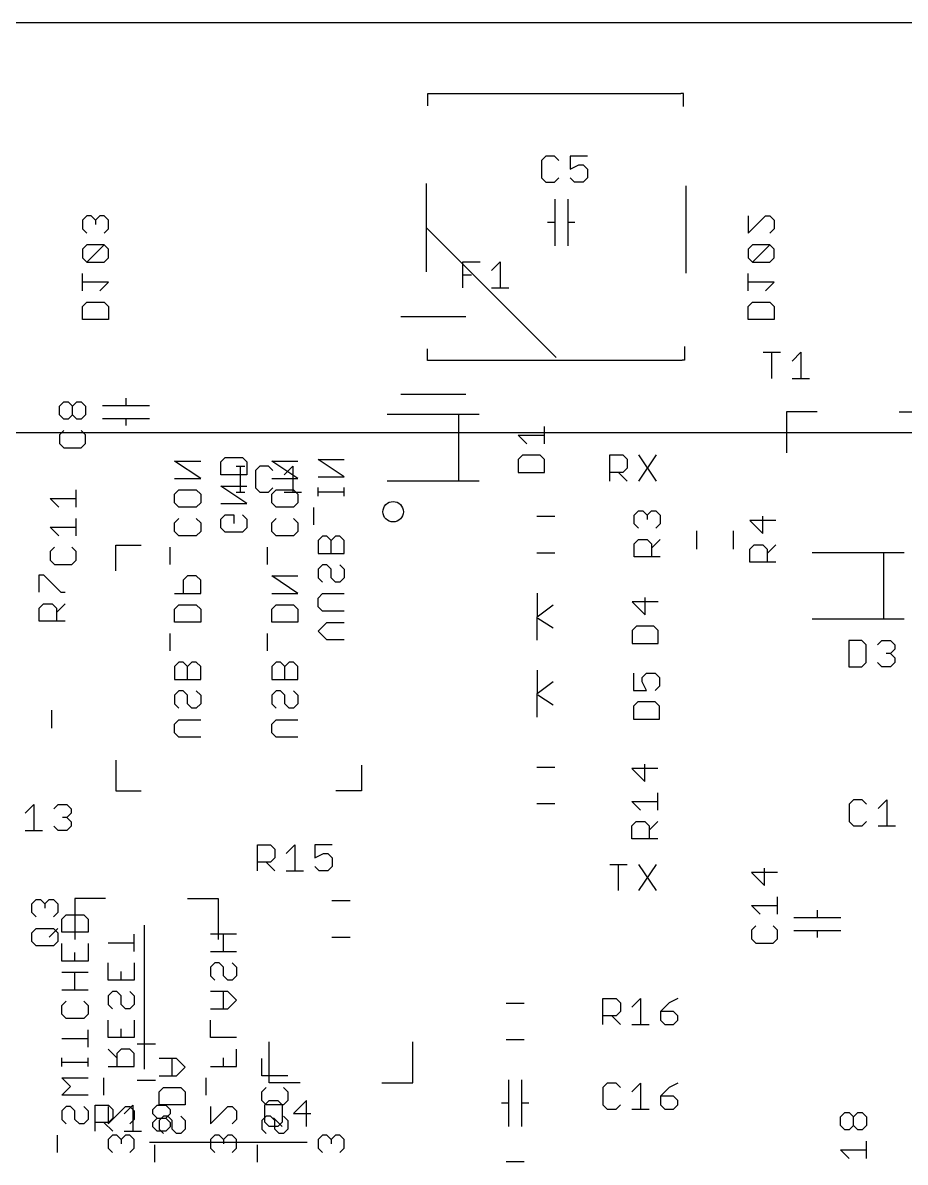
# Model space of a CAD drawing. Extents: x 0 to 95, y -1 to 85.
# Drawn here: x 43.59 to 60.82, y 62.75 to 85 of the extents above; entities that cross this region are included whole.
import ezdxf

# ---------------------------------------------------------------- set-up
doc = ezdxf.new("R2010")
doc.units = 0
for name, color, linetype in [('20', 178, 'CONTINUOUS'), ('21', 251, 'CONTINUOUS'), ('22', 251, 'CONTINUOUS'), ('25', 251, 'CONTINUOUS'), ('26', 251, 'CONTINUOUS')]:
    doc.layers.add(name, color=color, linetype=linetype)

msp = doc.modelspace()

# ---------------------------------------------------------------- linework, layer by layer
at = {"layer": '20'}
msp.add_line((91, 85), (4, 85), dxfattribs=at)
at = {"layer": '21'}
for p, q in [((53.973, 81.5572), (53.973, 81.1)), ((54.227, 81.5572), (54.227, 81.1)), ((53.973, 81.1), (53.8333, 81.1)), ((53.973, 81.1), (53.973, 80.6428)), ((54.227, 81.1), (54.227, 80.6428)), ((54.3667, 81.1), (54.227, 81.1)), ((50.965, 79.262), (52.235, 79.262)), ((45.6, 77.6667), (45.6, 77.527)), ((52.235, 77.738), (50.965, 77.738)), ((45.1428, 77.527), (45.6, 77.527)), ((45.6, 77.527), (46.0572, 77.527)), ((45.1428, 77.273), (45.6, 77.273)), ((45.6, 77.273), (46.0572, 77.273)), ((45.6, 77.273), (45.6, 77.1333)), ((52.1, 77.35), (50.7, 77.35)), ((52.5, 77.35), (52.1, 77.35)), ((52.1, 76.05), (52.1, 77.35)), ((59.1, 77.4), (58.5, 77.4)), ((58.5, 77.4), (58.5, 76.6)), ((60.7, 77.4), (61.3, 77.4)), ((55.0508, 76.0508), (55.0508, 76.5592)), ((55.0508, 76.5592), (55.305, 76.5592)), ((55.305, 76.5592), (55.3898, 76.4745)), ((55.6121, 76.5592), (55.9511, 76.0508)), ((55.9511, 76.5592), (55.6121, 76.0508)), ((55.3898, 76.4745), (55.3898, 76.305)), ((55.305, 76.2203), (55.0508, 76.2203)), ((55.2203, 76.2203), (55.3898, 76.0508)), ((55.3898, 76.305), (55.305, 76.2203)), ((52.1, 76.05), (50.7, 76.05)), ((52.5, 76.05), (52.1, 76.05)), ((53.9778, 75.3556), (53.6222, 75.3556)), ((56.7444, 75.0778), (56.7444, 74.7222)), ((57.4556, 75.0778), (57.4556, 74.7222)), ((45.4, 74.3), (45.4, 74.8)), ((45.4, 74.8), (45.9, 74.8)), ((53.9778, 74.6444), (53.6222, 74.6444)), ((60.4, 74.65), (59, 74.65)), ((60.8, 74.65), (60.4, 74.65)), ((60.4, 73.35), (60.4, 74.65)), ((53.63, 73.86), (53.63, 73.4)), ((53.63, 73.4), (53.94, 73.6338)), ((53.63, 72.94), (53.63, 73.4)), ((53.6454, 73.3746), (53.94, 73.1816)), ((60.4, 73.35), (59, 73.35)), ((60.8, 73.35), (60.4, 73.35)), ((53.63, 72.36), (53.63, 71.9)), ((53.63, 71.9), (53.94, 72.1338)), ((53.63, 71.44), (53.63, 71.9)), ((53.6454, 71.8746), (53.94, 71.6816)), ((44.1556, 71.2222), (44.1556, 71.5778)), ((45.4, 70.6), (45.4, 70)), ((50.2, 70.5), (50.2, 70)), ((53.9778, 70.4556), (53.6222, 70.4556)), ((45.4, 70), (45.9, 70)), ((50.2, 70), (49.7, 70)), ((53.9778, 69.7444), (53.6222, 69.7444)), ((55.0508, 68.5592), (55.3898, 68.5592)), ((55.2203, 68.0508), (55.2203, 68.5592)), ((55.6121, 68.5592), (55.9511, 68.0508)), ((55.9511, 68.5592), (55.6121, 68.0508)), ((45.2, 67.9), (44.6, 67.9)), ((44.6, 67.9), (44.6, 67.1)), ((46.8, 67.9), (47.4, 67.9)), ((47.4, 67.9), (47.4, 67.1)), ((49.6222, 67.8556), (49.9778, 67.8556)), ((59.1, 67.6667), (59.1, 67.527)), ((58.6428, 67.527), (59.1, 67.527)), ((59.1, 67.527), (59.5572, 67.527)), ((58.6428, 67.273), (59.1, 67.273)), ((59.1, 67.273), (59.5572, 67.273)), ((59.1, 67.273), (59.1, 67.1333)), ((49.6222, 67.1444), (49.9778, 67.1444)), ((53.0222, 65.8556), (53.3778, 65.8556)), ((46.1778, 65.0556), (45.8222, 65.0556)), ((48.4, 64.3), (48.4, 65.1)), ((51.2, 64.3), (51.2, 65.1)), ((53.0222, 65.1444), (53.3778, 65.1444)), ((46.1778, 64.3444), (45.8222, 64.3444)), ((53.073, 64.3572), (53.073, 63.9)), ((53.327, 64.3572), (53.327, 63.9)), ((49, 64.3), (48.4, 64.3)), ((50.6, 64.3), (51.2, 64.3)), ((53.073, 63.9), (52.9333, 63.9)), ((53.073, 63.9), (53.073, 63.4428)), ((53.327, 63.9), (53.327, 63.4428)), ((53.4667, 63.9), (53.327, 63.9)), ((46.06, 63.14), (49.14, 63.14)), ((53.3778, 62.7556), (53.0222, 62.7556))]:
    msp.add_line(p, q, dxfattribs=at)
msp.add_circle((50.8171, 75.4508), 0.2, dxfattribs=at)
at = {"layer": '22'}
for p, q in [((56.4384, 83.6111), (51.4879, 83.6111)), ((51.4879, 83.6111), (51.4879, 83.38)), ((56.4892, 83.6162), (56.4384, 83.6162)), ((56.4384, 83.6162), (56.4384, 83.6111)), ((56.4892, 83.3622), (56.4892, 83.6162)), ((51.46, 81.8636), (51.46, 81)), ((56.54, 80.111), (56.54, 81.8128)), ((51.46, 81), (51.46, 80.1364)), ((51.46, 81), (54, 78.46)), ((51.4905, 78.4067), (51.4905, 78.6327)), ((56.5095, 78.681), (56.5095, 78.4092)), ((56.4587, 78.4067), (51.4905, 78.4067)), ((56.5095, 78.4092), (56.4587, 78.4092)), ((56.4587, 78.4092), (56.4587, 78.4067)), ((7.5, 77), (87.6, 77)), ((47.0592, 76.1026), (46.5508, 76.4415)), ((46.5508, 76.4415), (47.0592, 76.4415)), ((47.4508, 76.4276), (47.5355, 76.5124)), ((47.4508, 76.1734), (47.4508, 76.4276)), ((47.5355, 76.5124), (47.8745, 76.5124)), ((47.8745, 76.5124), (47.9592, 76.4276)), ((47.9592, 76.4276), (47.9592, 76.1734)), ((48.9592, 76.1026), (48.4508, 76.4415)), ((48.4508, 76.4415), (48.9592, 76.4415)), ((49.8592, 76.1316), (49.3508, 76.4705)), ((49.3508, 76.4705), (49.8592, 76.4705)), ((47.9592, 76.1734), (47.4508, 76.1734)), ((49.3508, 76.1316), (49.8592, 76.1316)), ((46.5508, 76.1026), (47.0592, 76.1026)), ((47.9592, 75.6121), (47.4508, 75.9511)), ((47.4508, 75.9511), (47.9592, 75.9511)), ((48.4508, 76.1026), (48.9592, 76.1026)), ((49.3508, 75.7573), (49.3508, 75.9268)), ((49.8592, 75.7573), (49.8592, 75.9268)), ((46.5508, 75.7955), (46.6355, 75.8802)), ((46.5508, 75.626), (46.5508, 75.7955)), ((46.6355, 75.8802), (46.9745, 75.8802)), ((46.9745, 75.8802), (47.0592, 75.7955)), ((47.0592, 75.7955), (47.0592, 75.626)), ((48.4508, 75.7955), (48.5355, 75.8802)), ((48.4508, 75.626), (48.4508, 75.7955)), ((48.5355, 75.8802), (48.8745, 75.8802)), ((48.8745, 75.8802), (48.9592, 75.7955)), ((48.9592, 75.7955), (48.9592, 75.626)), ((49.3508, 75.8421), (49.8592, 75.8421)), ((46.6355, 75.5413), (46.5508, 75.626)), ((46.9745, 75.5413), (46.6355, 75.5413)), ((47.0592, 75.626), (46.9745, 75.5413)), ((47.4508, 75.6121), (47.9592, 75.6121)), ((48.5355, 75.5413), (48.4508, 75.626)), ((48.8745, 75.5413), (48.5355, 75.5413)), ((48.9592, 75.626), (48.8745, 75.5413)), ((49.2661, 75.196), (49.2661, 75.535)), ((46.5508, 75.2342), (46.6355, 75.3189)), ((46.5508, 75.0647), (46.5508, 75.2342)), ((46.9745, 75.3189), (47.0592, 75.2342)), ((47.0592, 75.2342), (47.0592, 75.0647)), ((47.4508, 75.305), (47.5355, 75.3898)), ((47.4508, 75.1355), (47.4508, 75.305)), ((47.5355, 75.3898), (47.705, 75.3898)), ((47.705, 75.3898), (47.705, 75.2203)), ((47.8745, 75.3898), (47.9592, 75.305)), ((47.9592, 75.305), (47.9592, 75.1355)), ((48.4508, 75.2342), (48.5355, 75.3189)), ((48.4508, 75.0647), (48.4508, 75.2342)), ((48.8745, 75.3189), (48.9592, 75.2342)), ((48.9592, 75.2342), (48.9592, 75.0647)), ((46.6355, 74.98), (46.5508, 75.0647)), ((47.0592, 75.0647), (46.9745, 74.98)), ((47.5355, 75.0508), (47.4508, 75.1355)), ((47.8745, 75.0508), (47.5355, 75.0508)), ((47.9592, 75.1355), (47.8745, 75.0508)), ((48.5355, 74.98), (48.4508, 75.0647)), ((48.9592, 75.0647), (48.8745, 74.98)), ((46.9745, 74.98), (46.6355, 74.98)), ((48.8745, 74.98), (48.5355, 74.98)), ((49.4355, 74.9737), (49.3508, 74.8889)), ((49.3508, 74.8889), (49.3508, 74.6347)), ((49.5203, 74.9737), (49.4355, 74.9737)), ((49.605, 74.8889), (49.5203, 74.9737)), ((49.6898, 74.9737), (49.605, 74.8889)), ((49.605, 74.6347), (49.605, 74.8889)), ((49.7745, 74.9737), (49.6898, 74.9737)), ((49.8592, 74.8889), (49.7745, 74.9737)), ((49.8592, 74.6347), (49.8592, 74.8889)), ((46.4661, 74.4187), (46.4661, 74.7576)), ((48.3661, 74.4187), (48.3661, 74.7576)), ((49.3508, 74.6347), (49.8592, 74.6347)), ((49.4355, 74.4124), (49.3508, 74.3276)), ((49.3508, 74.3276), (49.3508, 74.1582)), ((49.5203, 74.4124), (49.4355, 74.4124)), ((49.605, 74.3276), (49.5203, 74.4124)), ((49.605, 74.1582), (49.605, 74.3276)), ((49.7745, 74.4124), (49.8592, 74.3276)), ((49.8592, 74.3276), (49.8592, 74.1582)), ((46.805, 74.1963), (46.7203, 74.1116)), ((46.7203, 74.1116), (46.7203, 73.8573)), ((46.9745, 74.1963), (46.805, 74.1963)), ((47.0592, 74.1116), (46.9745, 74.1963)), ((47.0592, 73.8573), (47.0592, 74.1116)), ((48.9592, 73.8573), (48.4508, 74.1963)), ((48.4508, 74.1963), (48.9592, 74.1963)), ((49.3508, 74.1582), (49.4355, 74.0734)), ((49.6898, 74.0734), (49.605, 74.1582)), ((49.8592, 74.1582), (49.7745, 74.0734)), ((49.7745, 74.0734), (49.6898, 74.0734)), ((46.5508, 73.8573), (47.0592, 73.8573)), ((48.4508, 73.8573), (48.9592, 73.8573)), ((49.3508, 73.7663), (49.4355, 73.8511)), ((49.3508, 73.5968), (49.3508, 73.7663)), ((49.4355, 73.8511), (49.8592, 73.8511)), ((46.5508, 73.5503), (46.6355, 73.635)), ((46.5508, 73.296), (46.5508, 73.5503)), ((46.6355, 73.635), (46.9745, 73.635)), ((46.9745, 73.635), (47.0592, 73.5503)), ((47.0592, 73.5503), (47.0592, 73.296)), ((48.4508, 73.5503), (48.5355, 73.635)), ((48.4508, 73.296), (48.4508, 73.5503)), ((48.5355, 73.635), (48.8745, 73.635)), ((48.8745, 73.635), (48.9592, 73.5503)), ((48.9592, 73.5503), (48.9592, 73.296)), ((49.4355, 73.5121), (49.3508, 73.5968)), ((49.8592, 73.5121), (49.4355, 73.5121)), ((47.0592, 73.296), (46.5508, 73.296)), ((48.9592, 73.296), (48.4508, 73.296)), ((49.3508, 73.1203), (49.5203, 73.2898)), ((49.5203, 73.2898), (49.8592, 73.2898)), ((46.4661, 72.7347), (46.4661, 73.0737)), ((48.3661, 72.7347), (48.3661, 73.0737)), ((49.5203, 72.9508), (49.3508, 73.1203)), ((49.8592, 72.9508), (49.5203, 72.9508)), ((46.6355, 72.5124), (46.5508, 72.4276)), ((46.5508, 72.4276), (46.5508, 72.1734)), ((46.7203, 72.5124), (46.6355, 72.5124)), ((46.805, 72.4276), (46.7203, 72.5124)), ((46.8898, 72.5124), (46.805, 72.4276)), ((46.805, 72.1734), (46.805, 72.4276)), ((46.9745, 72.5124), (46.8898, 72.5124)), ((47.0592, 72.4276), (46.9745, 72.5124)), ((47.0592, 72.1734), (47.0592, 72.4276)), ((48.5355, 72.5124), (48.4508, 72.4276)), ((48.4508, 72.4276), (48.4508, 72.1734)), ((48.6203, 72.5124), (48.5355, 72.5124)), ((48.705, 72.4276), (48.6203, 72.5124)), ((48.7898, 72.5124), (48.705, 72.4276)), ((48.705, 72.1734), (48.705, 72.4276)), ((48.8745, 72.5124), (48.7898, 72.5124)), ((48.9592, 72.4276), (48.8745, 72.5124)), ((48.9592, 72.1734), (48.9592, 72.4276)), ((46.5508, 72.1734), (47.0592, 72.1734)), ((48.4508, 72.1734), (48.9592, 72.1734)), ((46.6355, 71.9511), (46.5508, 71.8663)), ((46.7203, 71.9511), (46.6355, 71.9511)), ((46.805, 71.8663), (46.7203, 71.9511)), ((46.9745, 71.9511), (47.0592, 71.8663)), ((48.5355, 71.9511), (48.4508, 71.8663)), ((48.6203, 71.9511), (48.5355, 71.9511)), ((48.705, 71.8663), (48.6203, 71.9511)), ((48.8745, 71.9511), (48.9592, 71.8663)), ((46.5508, 71.8663), (46.5508, 71.6968)), ((46.5508, 71.6968), (46.6355, 71.6121)), ((46.805, 71.6968), (46.805, 71.8663)), ((46.8898, 71.6121), (46.805, 71.6968)), ((47.0592, 71.6968), (46.9745, 71.6121)), ((47.0592, 71.8663), (47.0592, 71.6968)), ((48.4508, 71.8663), (48.4508, 71.6968)), ((48.4508, 71.6968), (48.5355, 71.6121)), ((48.705, 71.6968), (48.705, 71.8663)), ((48.7898, 71.6121), (48.705, 71.6968)), ((48.9592, 71.6968), (48.8745, 71.6121)), ((48.9592, 71.8663), (48.9592, 71.6968)), ((46.9745, 71.6121), (46.8898, 71.6121)), ((48.8745, 71.6121), (48.7898, 71.6121)), ((46.5508, 71.305), (46.6355, 71.3898)), ((46.5508, 71.1355), (46.5508, 71.305)), ((46.6355, 71.3898), (47.0592, 71.3898)), ((48.4508, 71.305), (48.5355, 71.3898)), ((48.4508, 71.1355), (48.4508, 71.305)), ((48.5355, 71.3898), (48.9592, 71.3898)), ((46.6355, 71.0508), (46.5508, 71.1355)), ((47.0592, 71.0508), (46.6355, 71.0508)), ((48.5355, 71.0508), (48.4508, 71.1355)), ((48.9592, 71.0508), (48.5355, 71.0508)), ((44.3508, 67.4923), (44.4355, 67.5771)), ((44.3508, 67.2381), (44.3508, 67.4923)), ((44.4355, 67.5771), (44.7745, 67.5771)), ((44.7745, 67.5771), (44.8592, 67.4923)), ((44.8592, 67.4923), (44.8592, 67.2381)), ((44.8592, 67.2381), (44.3508, 67.2381)), ((45.7592, 66.8639), (45.7592, 67.2028)), ((45.962, 64.5679), (45.962, 67.3744)), ((47.7592, 67.2028), (47.2508, 67.2028)), ((47.505, 66.8639), (47.505, 67.2028)), ((44.3508, 66.6768), (44.3508, 67.0157)), ((44.8592, 67.0157), (44.8592, 66.6768)), ((45.2508, 67.0334), (45.7592, 67.0334)), ((44.605, 66.6768), (44.605, 66.8463)), ((47.2508, 66.8639), (47.7592, 66.8639)), ((44.8592, 66.6768), (44.3508, 66.6768)), ((45.2508, 66.3026), (45.2508, 66.6415)), ((45.7592, 66.6415), (45.7592, 66.3026)), ((47.3355, 66.6415), (47.2508, 66.5568)), ((47.2508, 66.5568), (47.2508, 66.3873)), ((47.4203, 66.6415), (47.3355, 66.6415)), ((47.505, 66.5568), (47.4203, 66.6415)), ((47.505, 66.3873), (47.505, 66.5568)), ((47.6745, 66.6415), (47.7592, 66.5568)), ((47.7592, 66.5568), (47.7592, 66.3873)), ((44.8592, 66.4544), (44.3508, 66.4544)), ((44.605, 66.1155), (44.605, 66.4544)), ((45.505, 66.3026), (45.505, 66.4721)), ((47.2508, 66.3873), (47.3355, 66.3026)), ((47.5898, 66.3026), (47.505, 66.3873)), ((47.7592, 66.3873), (47.6745, 66.3026)), ((44.3508, 66.1155), (44.8592, 66.1155)), ((45.7592, 66.3026), (45.2508, 66.3026)), ((47.6745, 66.3026), (47.5898, 66.3026)), ((44.3508, 65.8084), (44.4355, 65.8931)), ((44.7745, 65.8931), (44.8592, 65.8084)), ((45.3355, 66.0802), (45.2508, 65.9955)), ((45.2508, 65.9955), (45.2508, 65.826)), ((45.4203, 66.0802), (45.3355, 66.0802)), ((45.505, 65.9955), (45.4203, 66.0802)), ((45.505, 65.826), (45.505, 65.9955)), ((45.6745, 66.0802), (45.7592, 65.9955)), ((45.7592, 65.9955), (45.7592, 65.826)), ((47.5898, 66.0802), (47.2508, 66.0802)), ((47.505, 65.7413), (47.505, 66.0802)), ((47.7592, 65.9108), (47.5898, 66.0802)), ((47.5898, 65.7413), (47.7592, 65.9108)), ((44.3508, 65.6389), (44.3508, 65.8084)), ((44.8592, 65.8084), (44.8592, 65.6389)), ((45.2508, 65.826), (45.3355, 65.7413)), ((45.5898, 65.7413), (45.505, 65.826)), ((45.6745, 65.7413), (45.5898, 65.7413)), ((45.7592, 65.826), (45.6745, 65.7413)), ((47.2508, 65.7413), (47.5898, 65.7413)), ((44.4355, 65.5542), (44.3508, 65.6389)), ((44.7745, 65.5542), (44.4355, 65.5542)), ((44.8592, 65.6389), (44.7745, 65.5542)), ((45.2508, 65.18), (45.2508, 65.5189)), ((45.7592, 65.5189), (45.7592, 65.18)), ((47.2508, 65.18), (47.2508, 65.5189)), ((44.8592, 64.9929), (44.8592, 65.3318)), ((45.505, 65.18), (45.505, 65.3494)), ((44.3508, 65.1623), (44.8592, 65.1623)), ((45.7592, 65.18), (45.2508, 65.18)), ((47.7592, 65.18), (47.2508, 65.18)), ((44.3508, 64.6187), (44.3508, 64.7881)), ((44.8592, 64.6187), (44.8592, 64.7881)), ((45.4203, 64.7881), (45.2508, 64.9576)), ((45.505, 64.9576), (45.4203, 64.8729)), ((45.4203, 64.8729), (45.4203, 64.6187)), ((45.6745, 64.9576), (45.505, 64.9576)), ((45.7592, 64.8729), (45.6745, 64.9576)), ((45.7592, 64.6187), (45.7592, 64.8729)), ((46.5898, 64.7705), (46.2508, 64.7705)), ((46.505, 64.4316), (46.505, 64.7705)), ((46.7592, 64.601), (46.5898, 64.7705)), ((47.505, 64.6187), (47.505, 64.7881)), ((47.7592, 64.6187), (47.7592, 64.9576)), ((48.2508, 64.4316), (48.2508, 64.7705)), ((44.3508, 64.7034), (44.8592, 64.7034)), ((45.2508, 64.6187), (45.7592, 64.6187)), ((46.5898, 64.4316), (46.7592, 64.601)), ((47.2508, 64.6187), (47.7592, 64.6187)), ((44.5203, 64.2268), (44.3508, 64.3963)), ((44.3508, 64.3963), (44.8592, 64.3963)), ((45.1661, 64.0573), (45.1661, 64.3963)), ((46.2508, 64.4316), (46.5898, 64.4316)), ((47.1661, 64.0573), (47.1661, 64.3963)), ((48.7592, 64.4316), (48.2508, 64.4316)), ((44.3508, 64.0573), (44.5203, 64.2268)), ((46.2508, 64.1245), (46.3355, 64.2092)), ((46.2508, 63.8702), (46.2508, 64.1245)), ((46.3355, 64.2092), (46.6745, 64.2092)), ((46.6745, 64.2092), (46.7592, 64.1245)), ((46.7592, 64.1245), (46.7592, 63.8702)), ((48.2508, 64.1245), (48.3355, 64.2092)), ((48.2508, 63.955), (48.2508, 64.1245)), ((48.6745, 64.2092), (48.7592, 64.1245)), ((48.7592, 64.1245), (48.7592, 63.955)), ((44.8592, 64.0573), (44.3508, 64.0573)), ((46.7592, 63.8702), (46.2508, 63.8702)), ((48.3355, 63.8702), (48.2508, 63.955)), ((48.6745, 63.8702), (48.3355, 63.8702)), ((48.7592, 63.955), (48.6745, 63.8702)), ((44.4355, 63.835), (44.3508, 63.7503)), ((44.3508, 63.7503), (44.3508, 63.5808)), ((44.5203, 63.835), (44.4355, 63.835)), ((44.605, 63.7503), (44.5203, 63.835)), ((44.605, 63.5808), (44.605, 63.7503)), ((44.7745, 63.835), (44.8592, 63.7503)), ((44.8592, 63.7503), (44.8592, 63.5808)), ((45.2508, 63.835), (45.2508, 63.496)), ((45.2508, 63.496), (45.5898, 63.835)), ((45.5898, 63.835), (45.6745, 63.835)), ((45.6745, 63.835), (45.7592, 63.7503)), ((45.7592, 63.7503), (45.7592, 63.5808)), ((46.3355, 63.6479), (46.2508, 63.5632)), ((46.4203, 63.6479), (46.3355, 63.6479)), ((46.505, 63.5632), (46.4203, 63.6479)), ((46.6745, 63.6479), (46.7592, 63.5632)), ((47.2508, 63.835), (47.2508, 63.496)), ((47.2508, 63.496), (47.5898, 63.835)), ((47.5898, 63.835), (47.6745, 63.835)), ((47.6745, 63.835), (47.7592, 63.7503)), ((47.7592, 63.7503), (47.7592, 63.5808)), ((48.3355, 63.6479), (48.2508, 63.5632)), ((48.4203, 63.6479), (48.3355, 63.6479)), ((48.505, 63.5632), (48.4203, 63.6479)), ((48.6745, 63.6479), (48.7592, 63.5632)), ((44.3508, 63.5808), (44.4355, 63.496)), ((44.6898, 63.496), (44.605, 63.5808)), ((44.7745, 63.496), (44.6898, 63.496)), ((44.8592, 63.5808), (44.7745, 63.496)), ((45.7592, 63.5808), (45.6745, 63.496)), ((46.2508, 63.5632), (46.2508, 63.3937)), ((46.505, 63.3937), (46.505, 63.5632)), ((46.7592, 63.5632), (46.7592, 63.3937)), ((47.7592, 63.5808), (47.6745, 63.496)), ((48.2508, 63.5632), (48.2508, 63.3937)), ((48.505, 63.3937), (48.505, 63.5632)), ((48.7592, 63.5632), (48.7592, 63.3937)), ((44.2661, 62.9347), (44.2661, 63.2737)), ((45.3355, 63.2737), (45.2508, 63.1889)), ((45.4203, 63.2737), (45.3355, 63.2737)), ((45.505, 63.1889), (45.4203, 63.2737)), ((45.5898, 63.2737), (45.505, 63.1889)), ((45.6745, 63.2737), (45.5898, 63.2737)), ((45.7592, 63.1889), (45.6745, 63.2737)), ((46.2508, 63.3937), (46.3355, 63.3089)), ((46.5898, 63.3089), (46.505, 63.3937)), ((46.6745, 63.3089), (46.5898, 63.3089)), ((46.7592, 63.3937), (46.6745, 63.3089)), ((47.3355, 63.2737), (47.2508, 63.1889)), ((47.4203, 63.2737), (47.3355, 63.2737)), ((47.505, 63.1889), (47.4203, 63.2737)), ((47.5898, 63.2737), (47.505, 63.1889)), ((47.6745, 63.2737), (47.5898, 63.2737)), ((47.7592, 63.1889), (47.6745, 63.2737)), ((48.2508, 63.3937), (48.3355, 63.3089)), ((48.5898, 63.3089), (48.505, 63.3937)), ((48.6745, 63.3089), (48.5898, 63.3089)), ((48.7592, 63.3937), (48.6745, 63.3089)), ((49.4355, 63.2737), (49.3508, 63.1889)), ((49.5203, 63.2737), (49.4355, 63.2737)), ((49.605, 63.1889), (49.5203, 63.2737)), ((49.6898, 63.2737), (49.605, 63.1889)), ((49.7745, 63.2737), (49.6898, 63.2737)), ((49.8592, 63.1889), (49.7745, 63.2737)), ((45.2508, 63.1889), (45.2508, 63.0195)), ((45.2508, 63.0195), (45.3355, 62.9347)), ((45.505, 63.1889), (45.505, 63.1042)), ((45.6745, 62.9347), (45.7592, 63.0195)), ((45.7592, 63.0195), (45.7592, 63.1889)), ((46.1661, 62.7476), (46.1661, 63.0866)), ((47.2508, 63.1889), (47.2508, 63.0195)), ((47.2508, 63.0195), (47.3355, 62.9347)), ((47.505, 63.1889), (47.505, 63.1042)), ((47.6745, 62.9347), (47.7592, 63.0195)), ((47.7592, 63.0195), (47.7592, 63.1889)), ((48.1661, 62.7476), (48.1661, 63.0866)), ((49.3508, 63.1889), (49.3508, 63.0195)), ((49.3508, 63.0195), (49.4355, 62.9347)), ((49.605, 63.1889), (49.605, 63.1042)), ((49.7745, 62.9347), (49.8592, 63.0195)), ((49.8592, 63.0195), (49.8592, 63.1889))]:
    msp.add_line(p, q, dxfattribs=at)
at = {"layer": '25'}
for p, q in [((53.8005, 82.3942), (53.7158, 82.3095)), ((53.97, 82.3942), (53.8005, 82.3942)), ((54.0548, 82.3095), (53.97, 82.3942)), ((54.6161, 82.3942), (54.2771, 82.3942)), ((54.2771, 82.3942), (54.2771, 82.14)), ((53.7158, 82.3095), (53.7158, 81.9705)), ((54.2771, 82.14), (54.4466, 82.2248)), ((54.4466, 82.2248), (54.5313, 82.2248)), ((54.5313, 82.2248), (54.6161, 82.14)), ((54.6161, 82.14), (54.6161, 81.9705)), ((53.7158, 81.9705), (53.8005, 81.8858)), ((53.97, 81.8858), (54.0548, 81.9705)), ((54.3618, 81.8858), (54.2771, 81.9705)), ((54.6161, 81.9705), (54.5313, 81.8858)), ((53.8005, 81.8858), (53.97, 81.8858)), ((54.5313, 81.8858), (54.3618, 81.8858)), ((52.1768, 79.8208), (52.1768, 80.3292)), ((52.1768, 80.3292), (52.5158, 80.3292)), ((52.7381, 80.1598), (52.9076, 80.3292)), ((52.9076, 80.3292), (52.9076, 79.8208)), ((52.1768, 80.075), (52.3463, 80.075)), ((52.7381, 79.8208), (53.0771, 79.8208)), ((58.0458, 78.5642), (58.3848, 78.5642)), ((58.2153, 78.0558), (58.2153, 78.5642)), ((58.6071, 78.3948), (58.7766, 78.5642)), ((58.7766, 78.5642), (58.7766, 78.0558)), ((58.6071, 78.0558), (58.9461, 78.0558)), ((44.3028, 77.5143), (44.3875, 77.5991)), ((44.3028, 77.3448), (44.3028, 77.5143)), ((44.3875, 77.5991), (44.4722, 77.5991)), ((44.4722, 77.5991), (44.557, 77.5143)), ((44.557, 77.5143), (44.6417, 77.5991)), ((44.557, 77.3448), (44.557, 77.5143)), ((44.6417, 77.5991), (44.7265, 77.5991)), ((44.7265, 77.5991), (44.8112, 77.5143)), ((44.8112, 77.5143), (44.8112, 77.3448)), ((44.3875, 77.2601), (44.3028, 77.3448)), ((44.4722, 77.2601), (44.3875, 77.2601)), ((44.557, 77.3448), (44.4722, 77.2601)), ((44.6417, 77.2601), (44.557, 77.3448)), ((44.7265, 77.2601), (44.6417, 77.2601)), ((44.8112, 77.3448), (44.7265, 77.2601)), ((44.3875, 77.0378), (44.3028, 76.953)), ((44.8112, 76.953), (44.7265, 77.0378)), ((53.7708, 76.7765), (53.7708, 77.1154)), ((44.3028, 76.953), (44.3028, 76.7835)), ((44.3028, 76.7835), (44.3875, 76.6988)), ((44.7265, 76.6988), (44.8112, 76.7835)), ((44.8112, 76.7835), (44.8112, 76.953)), ((53.4318, 76.7765), (53.2624, 76.946)), ((53.2624, 76.946), (53.7708, 76.946)), ((44.3875, 76.6988), (44.7265, 76.6988)), ((53.3471, 76.5541), (53.2624, 76.4694)), ((53.6861, 76.5541), (53.3471, 76.5541)), ((53.7708, 76.4694), (53.6861, 76.5541)), ((47.7548, 76.3402), (47.9243, 76.3402)), ((47.8395, 75.8318), (47.8395, 76.3402)), ((48.2137, 76.3402), (48.129, 76.2555)), ((48.3832, 76.3402), (48.2137, 76.3402)), ((48.468, 76.2555), (48.3832, 76.3402)), ((48.6903, 76.1708), (48.8598, 76.3402)), ((48.8598, 76.3402), (48.8598, 75.8318)), ((53.2624, 76.4694), (53.2624, 76.2152)), ((53.7708, 76.2152), (53.7708, 76.4694)), ((48.129, 76.2555), (48.129, 75.9165)), ((53.2624, 76.2152), (53.7708, 76.2152)), ((48.129, 75.9165), (48.2137, 75.8318)), ((48.3832, 75.8318), (48.468, 75.9165)), ((44.2878, 75.5415), (44.1184, 75.711)), ((44.1184, 75.711), (44.6268, 75.711)), ((44.6268, 75.5415), (44.6268, 75.8804)), ((47.7548, 75.8318), (47.9243, 75.8318)), ((48.2137, 75.8318), (48.3832, 75.8318)), ((48.6903, 75.8318), (49.0293, 75.8318)), ((55.5234, 75.3867), (55.6081, 75.4714)), ((55.6081, 75.4714), (55.6928, 75.4714)), ((55.6928, 75.4714), (55.7776, 75.3867)), ((55.7776, 75.3867), (55.8623, 75.4714)), ((55.8623, 75.4714), (55.9471, 75.4714)), ((55.9471, 75.4714), (56.0318, 75.3867)), ((44.6268, 74.9802), (44.6268, 75.3191)), ((55.5234, 75.2172), (55.5234, 75.3867)), ((55.6081, 75.1325), (55.5234, 75.2172)), ((55.7776, 75.3867), (55.7776, 75.302)), ((56.0318, 75.2172), (55.9471, 75.1325)), ((56.0318, 75.3867), (56.0318, 75.2172)), ((58.2938, 75.2787), (57.7854, 75.2787)), ((57.7854, 75.2787), (58.0396, 75.0245)), ((58.0396, 75.0245), (58.0396, 75.3634)), ((44.2878, 74.9802), (44.1184, 75.1497)), ((44.1184, 75.1497), (44.6268, 75.1497)), ((55.5234, 74.8254), (55.6081, 74.9101)), ((55.5234, 74.5712), (55.5234, 74.8254)), ((55.6081, 74.9101), (55.7776, 74.9101)), ((55.7776, 74.9101), (55.8623, 74.8254)), ((55.8623, 74.7407), (56.0318, 74.9101)), ((55.8623, 74.8254), (55.8623, 74.5712)), ((57.7854, 74.7174), (57.8701, 74.8021)), ((57.8701, 74.8021), (58.0396, 74.8021)), ((58.0396, 74.8021), (58.1243, 74.7174)), ((58.1243, 74.6327), (58.2938, 74.8021)), ((44.2031, 74.7578), (44.1184, 74.6731)), ((44.1184, 74.6731), (44.1184, 74.5036)), ((44.6268, 74.6731), (44.5421, 74.7578)), ((44.6268, 74.5036), (44.6268, 74.6731)), ((56.0318, 74.5712), (55.5234, 74.5712)), ((57.7854, 74.4632), (57.7854, 74.7174)), ((58.1243, 74.7174), (58.1243, 74.4632)), ((44.1184, 74.5036), (44.2031, 74.4189)), ((44.2031, 74.4189), (44.5421, 74.4189)), ((44.5421, 74.4189), (44.6268, 74.5036)), ((58.2938, 74.4632), (57.7854, 74.4632)), ((43.9058, 73.8771), (43.9058, 74.2161)), ((43.9058, 74.2161), (43.9905, 74.2161)), ((43.9905, 74.2161), (44.3295, 73.8771)), ((44.3295, 73.8771), (44.4142, 73.8771)), ((55.9963, 73.6917), (55.4879, 73.6917)), ((55.4879, 73.6917), (55.7421, 73.4375)), ((55.7421, 73.4375), (55.7421, 73.7764)), ((43.9058, 73.57), (43.9905, 73.6548)), ((43.9058, 73.3158), (43.9058, 73.57)), ((43.9905, 73.6548), (44.16, 73.6548)), ((44.16, 73.6548), (44.2447, 73.57)), ((44.2447, 73.4853), (44.4142, 73.6548)), ((44.2447, 73.57), (44.2447, 73.3158)), ((44.4142, 73.3158), (43.9058, 73.3158)), ((55.5726, 73.2151), (55.4879, 73.1304)), ((55.9116, 73.2151), (55.5726, 73.2151)), ((55.9963, 73.1304), (55.9116, 73.2151)), ((55.4879, 73.1304), (55.4879, 72.8762)), ((55.9963, 72.8762), (55.9963, 73.1304)), ((55.4879, 72.8762), (55.9963, 72.8762)), ((59.7172, 72.9336), (59.7172, 72.4252)), ((59.9714, 72.9336), (59.7172, 72.9336)), ((60.0561, 72.8489), (59.9714, 72.9336)), ((60.0561, 72.5099), (60.0561, 72.8489)), ((60.2785, 72.8489), (60.3632, 72.9336)), ((60.3632, 72.9336), (60.5327, 72.9336)), ((60.5327, 72.9336), (60.6174, 72.8489)), ((60.6174, 72.8489), (60.6174, 72.7642)), ((60.5327, 72.6794), (60.448, 72.6794)), ((60.6174, 72.7642), (60.5327, 72.6794)), ((60.5327, 72.6794), (60.6174, 72.5947)), ((60.6174, 72.5947), (60.6174, 72.5099)), ((59.7172, 72.4252), (59.9714, 72.4252)), ((59.9714, 72.4252), (60.0561, 72.5099)), ((60.3632, 72.4252), (60.2785, 72.5099)), ((60.5327, 72.4252), (60.3632, 72.4252)), ((60.6174, 72.5099), (60.5327, 72.4252)), ((55.5119, 72.3004), (55.5119, 71.9615)), ((55.6813, 72.2157), (55.7661, 72.3004)), ((55.6813, 72.131), (55.6813, 72.2157)), ((55.7661, 71.9615), (55.6813, 72.131)), ((55.7661, 72.3004), (55.9356, 72.3004)), ((55.9356, 72.3004), (56.0203, 72.2157)), ((56.0203, 72.2157), (56.0203, 72.0462)), ((55.5119, 71.9615), (55.7661, 71.9615)), ((56.0203, 72.0462), (55.9356, 71.9615)), ((55.5966, 71.7391), (55.5119, 71.6544)), ((55.5119, 71.6544), (55.5119, 71.4002)), ((55.9356, 71.7391), (55.5966, 71.7391)), ((56.0203, 71.6544), (55.9356, 71.7391)), ((56.0203, 71.4002), (56.0203, 71.6544)), ((55.5119, 71.4002), (56.0203, 71.4002)), ((55.9848, 70.4397), (55.4764, 70.4397)), ((55.4764, 70.4397), (55.7306, 70.1855)), ((55.7306, 70.1855), (55.7306, 70.5244)), ((55.9848, 69.6242), (55.9848, 69.9631)), ((43.6311, 69.5628), (43.8006, 69.7322)), ((43.8006, 69.7322), (43.8006, 69.2238)), ((44.1924, 69.6475), (44.2772, 69.7322)), ((44.2772, 69.7322), (44.4466, 69.7322)), ((44.4466, 69.7322), (44.5314, 69.6475)), ((55.6458, 69.6242), (55.4764, 69.7937)), ((55.4764, 69.7937), (55.9848, 69.7937)), ((59.8106, 69.8246), (59.7259, 69.7399)), ((59.7259, 69.7399), (59.7259, 69.4009)), ((59.9801, 69.8246), (59.8106, 69.8246)), ((60.0648, 69.7399), (59.9801, 69.8246)), ((60.2872, 69.6552), (60.4567, 69.8246)), ((60.4567, 69.8246), (60.4567, 69.3162)), ((44.4466, 69.478), (44.3619, 69.478)), ((44.5314, 69.5628), (44.4466, 69.478)), ((44.4466, 69.478), (44.5314, 69.3933)), ((44.5314, 69.6475), (44.5314, 69.5628)), ((43.6311, 69.2238), (43.9701, 69.2238)), ((44.2772, 69.2238), (44.1924, 69.3085)), ((44.4466, 69.2238), (44.2772, 69.2238)), ((44.5314, 69.3085), (44.4466, 69.2238)), ((44.5314, 69.3933), (44.5314, 69.3085)), ((55.4764, 69.3171), (55.5611, 69.4018)), ((55.4764, 69.0629), (55.4764, 69.3171)), ((55.5611, 69.4018), (55.7306, 69.4018)), ((55.7306, 69.4018), (55.8153, 69.3171)), ((55.8153, 69.2323), (55.9848, 69.4018)), ((55.8153, 69.3171), (55.8153, 69.0629)), ((59.7259, 69.4009), (59.8106, 69.3162)), ((59.8106, 69.3162), (59.9801, 69.3162)), ((59.9801, 69.3162), (60.0648, 69.4009)), ((60.2872, 69.3162), (60.6261, 69.3162)), ((55.9848, 69.0629), (55.4764, 69.0629)), ((48.1658, 68.4358), (48.1658, 68.9442)), ((48.1658, 68.9442), (48.42, 68.9442)), ((48.42, 68.9442), (48.5048, 68.8595)), ((48.5048, 68.8595), (48.5048, 68.69)), ((48.7271, 68.7748), (48.8966, 68.9442)), ((48.8966, 68.9442), (48.8966, 68.4358)), ((49.6274, 68.9442), (49.2884, 68.9442)), ((49.2884, 68.9442), (49.2884, 68.69)), ((49.2884, 68.69), (49.4579, 68.7748)), ((49.4579, 68.7748), (49.5426, 68.7748)), ((49.5426, 68.7748), (49.6274, 68.69)), ((48.42, 68.6053), (48.1658, 68.6053)), ((48.3353, 68.6053), (48.5048, 68.4358)), ((48.5048, 68.69), (48.42, 68.6053)), ((49.6274, 68.69), (49.6274, 68.5205)), ((48.7271, 68.4358), (49.0661, 68.4358)), ((49.3732, 68.4358), (49.2884, 68.5205)), ((49.5426, 68.4358), (49.3732, 68.4358)), ((49.6274, 68.5205), (49.5426, 68.4358)), ((58.3222, 68.4046), (57.8138, 68.4046)), ((57.8138, 68.4046), (58.068, 68.1504)), ((58.068, 68.1504), (58.068, 68.4894)), ((43.7628, 67.7908), (43.8475, 67.8756)), ((43.8475, 67.8756), (43.9322, 67.8756)), ((43.9322, 67.8756), (44.017, 67.7908)), ((44.017, 67.7908), (44.1017, 67.8756)), ((44.1017, 67.8756), (44.1865, 67.8756)), ((44.1865, 67.8756), (44.2712, 67.7908)), ((58.3222, 67.5891), (58.3222, 67.9281)), ((43.7628, 67.6213), (43.7628, 67.7908)), ((44.017, 67.7908), (44.017, 67.7061)), ((44.2712, 67.7908), (44.2712, 67.6213)), ((57.9832, 67.5891), (57.8138, 67.7586)), ((57.8138, 67.7586), (58.3222, 67.7586)), ((43.8475, 67.5366), (43.7628, 67.6213)), ((44.2712, 67.6213), (44.1865, 67.5366)), ((43.7628, 67.2295), (43.8475, 67.3143)), ((43.7628, 67.06), (43.7628, 67.2295)), ((43.8475, 67.3143), (44.1865, 67.3143)), ((44.1017, 67.1448), (44.2712, 67.3143)), ((44.1865, 67.3143), (44.2712, 67.2295)), ((44.2712, 67.2295), (44.2712, 67.06)), ((57.8985, 67.3668), (57.8138, 67.282)), ((57.8138, 67.282), (57.8138, 67.1125)), ((58.3222, 67.282), (58.2375, 67.3668)), ((58.3222, 67.1125), (58.3222, 67.282)), ((43.8475, 66.9753), (43.7628, 67.06)), ((44.2712, 67.06), (44.1865, 66.9753)), ((57.8138, 67.1125), (57.8985, 67.0278)), ((57.8985, 67.0278), (58.2375, 67.0278)), ((58.2375, 67.0278), (58.3222, 67.1125)), ((44.1865, 66.9753), (43.8475, 66.9753)), ((54.9158, 65.4358), (54.9158, 65.9442)), ((54.9158, 65.9442), (55.17, 65.9442)), ((55.17, 65.9442), (55.2548, 65.8595)), ((55.4771, 65.7748), (55.6466, 65.9442)), ((55.6466, 65.9442), (55.6466, 65.4358)), ((56.3774, 65.9442), (56.2079, 65.8595)), ((55.2548, 65.69), (55.17, 65.6053)), ((55.2548, 65.8595), (55.2548, 65.69)), ((56.2079, 65.8595), (56.0384, 65.69)), ((56.0384, 65.69), (56.0384, 65.5205)), ((56.2926, 65.69), (56.0384, 65.69)), ((56.3774, 65.6053), (56.2926, 65.69)), ((55.17, 65.6053), (54.9158, 65.6053)), ((55.0853, 65.6053), (55.2548, 65.4358)), ((55.4771, 65.4358), (55.8161, 65.4358)), ((56.0384, 65.5205), (56.1232, 65.4358)), ((56.1232, 65.4358), (56.2926, 65.4358)), ((56.2926, 65.4358), (56.3774, 65.5205)), ((56.3774, 65.5205), (56.3774, 65.6053)), ((55.0005, 64.2942), (54.9158, 64.2095)), ((54.9158, 64.2095), (54.9158, 63.8705)), ((55.17, 64.2942), (55.0005, 64.2942)), ((55.2548, 64.2095), (55.17, 64.2942)), ((55.4771, 64.1248), (55.6466, 64.2942)), ((55.6466, 64.2942), (55.6466, 63.7858)), ((56.2079, 64.2095), (56.0384, 64.04)), ((56.3774, 64.2942), (56.2079, 64.2095)), ((45.0019, 63.3562), (45.0019, 63.8646)), ((45.0019, 63.8646), (45.2561, 63.8646)), ((45.2561, 63.8646), (45.3408, 63.7799)), ((45.5632, 63.6952), (45.7327, 63.8646)), ((45.7327, 63.8646), (45.7327, 63.3562)), ((46.1245, 63.7799), (46.2092, 63.8646)), ((46.2092, 63.8646), (46.3787, 63.8646)), ((46.3787, 63.8646), (46.4634, 63.7799)), ((48.3133, 63.8685), (48.398, 63.9532)), ((48.3133, 63.5295), (48.3133, 63.8685)), ((48.398, 63.9532), (48.5675, 63.9532)), ((48.5675, 63.9532), (48.6523, 63.8685)), ((48.6523, 63.8685), (48.6523, 63.5295)), ((49.1288, 63.9532), (48.8746, 63.699)), ((49.1288, 63.4448), (49.1288, 63.9532)), ((54.9158, 63.8705), (55.0005, 63.7858)), ((55.17, 63.7858), (55.2548, 63.8705)), ((56.0384, 64.04), (56.0384, 63.8705)), ((56.2926, 64.04), (56.0384, 64.04)), ((56.0384, 63.8705), (56.1232, 63.7858)), ((56.3774, 63.9553), (56.2926, 64.04)), ((56.2926, 63.7858), (56.3774, 63.8705)), ((56.3774, 63.8705), (56.3774, 63.9553)), ((45.3408, 63.7799), (45.3408, 63.6104)), ((46.1245, 63.6952), (46.1245, 63.7799)), ((46.2092, 63.6104), (46.1245, 63.6952)), ((46.4634, 63.6952), (46.3787, 63.6104)), ((46.4634, 63.7799), (46.4634, 63.6952)), ((48.8746, 63.699), (49.2136, 63.699)), ((55.0005, 63.7858), (55.17, 63.7858)), ((55.4771, 63.7858), (55.8161, 63.7858)), ((56.1232, 63.7858), (56.2926, 63.7858)), ((59.5524, 63.6357), (59.6371, 63.7204)), ((59.6371, 63.7204), (59.7218, 63.7204)), ((59.7218, 63.7204), (59.8066, 63.6357)), ((59.8066, 63.6357), (59.8913, 63.7204)), ((59.8913, 63.7204), (59.9761, 63.7204)), ((59.9761, 63.7204), (60.0608, 63.6357)), ((45.2561, 63.5257), (45.0019, 63.5257)), ((45.1713, 63.5257), (45.3408, 63.3562)), ((45.3408, 63.6104), (45.2561, 63.5257)), ((46.1245, 63.5257), (46.2092, 63.6104)), ((46.1245, 63.4409), (46.1245, 63.5257)), ((46.2092, 63.3562), (46.1245, 63.4409)), ((46.2092, 63.6104), (46.3787, 63.6104)), ((46.3787, 63.6104), (46.4634, 63.5257)), ((46.4634, 63.4409), (46.3787, 63.3562)), ((46.4634, 63.5257), (46.4634, 63.4409)), ((48.398, 63.4448), (48.3133, 63.5295)), ((48.5675, 63.4448), (48.398, 63.4448)), ((48.4828, 63.6143), (48.6523, 63.4448)), ((48.6523, 63.5295), (48.5675, 63.4448)), ((59.5524, 63.4662), (59.5524, 63.6357)), ((59.6371, 63.3815), (59.5524, 63.4662)), ((59.8066, 63.4662), (59.7218, 63.3815)), ((59.8066, 63.4662), (59.8066, 63.6357)), ((59.8913, 63.3815), (59.8066, 63.4662)), ((60.0608, 63.4662), (59.9761, 63.3815)), ((60.0608, 63.6357), (60.0608, 63.4662)), ((45.5632, 63.3562), (45.9021, 63.3562)), ((46.3787, 63.3562), (46.2092, 63.3562)), ((59.7218, 63.3815), (59.6371, 63.3815)), ((59.9761, 63.3815), (59.8913, 63.3815)), ((59.7218, 62.8202), (59.5524, 62.9897)), ((59.5524, 62.9897), (60.0608, 62.9897)), ((60.0608, 62.8202), (60.0608, 63.1591))]:
    msp.add_line(p, q, dxfattribs=at)
at = {"layer": '26'}
for p, q in [((44.8355, 81.2277), (44.7508, 81.1429)), ((44.9203, 81.2277), (44.8355, 81.2277)), ((45.005, 81.1429), (44.9203, 81.2277)), ((45.0898, 81.2277), (45.005, 81.1429)), ((45.1745, 81.2277), (45.0898, 81.2277)), ((45.2592, 81.1429), (45.1745, 81.2277)), ((57.7508, 81.2277), (57.7508, 80.8887)), ((57.7508, 80.8887), (58.0898, 81.2277)), ((58.0898, 81.2277), (58.1745, 81.2277)), ((58.1745, 81.2277), (58.2592, 81.1429)), ((44.7508, 81.1429), (44.7508, 80.9735)), ((45.005, 81.1429), (45.005, 81.0582)), ((45.2592, 80.9735), (45.2592, 81.1429)), ((58.2592, 81.1429), (58.2592, 80.9735)), ((44.7508, 80.9735), (44.8355, 80.8887)), ((45.1745, 80.8887), (45.2592, 80.9735)), ((58.2592, 80.9735), (58.1745, 80.8887)), ((44.8355, 80.6664), (44.7508, 80.5816)), ((44.7508, 80.5816), (44.7508, 80.4122)), ((45.1745, 80.6664), (44.8355, 80.6664)), ((44.8355, 80.3274), (45.1745, 80.6664)), ((45.2592, 80.5816), (45.1745, 80.6664)), ((45.2592, 80.4122), (45.2592, 80.5816)), ((57.8355, 80.6664), (57.7508, 80.5816)), ((57.7508, 80.5816), (57.7508, 80.4122)), ((58.1745, 80.6664), (57.8355, 80.6664)), ((57.8355, 80.3274), (58.1745, 80.6664)), ((58.2592, 80.5816), (58.1745, 80.6664)), ((58.2592, 80.4122), (58.2592, 80.5816)), ((44.7508, 80.4122), (44.8355, 80.3274)), ((45.1745, 80.3274), (45.2592, 80.4122)), ((57.7508, 80.4122), (57.8355, 80.3274)), ((58.1745, 80.3274), (58.2592, 80.4122)), ((44.8355, 80.3274), (45.1745, 80.3274)), ((57.8355, 80.3274), (58.1745, 80.3274)), ((44.7508, 79.7661), (44.7508, 80.1051)), ((45.2592, 79.9356), (44.7508, 79.9356)), ((45.0898, 79.7661), (45.2592, 79.9356)), ((57.7508, 79.7661), (57.7508, 80.1051)), ((58.2592, 79.9356), (57.7508, 79.9356)), ((58.0898, 79.7661), (58.2592, 79.9356)), ((44.7508, 79.459), (44.8355, 79.5438)), ((44.7508, 79.2048), (44.7508, 79.459)), ((44.8355, 79.5438), (45.1745, 79.5438)), ((45.1745, 79.5438), (45.2592, 79.459)), ((45.2592, 79.459), (45.2592, 79.2048)), ((57.7508, 79.459), (57.8355, 79.5438)), ((57.7508, 79.2048), (57.7508, 79.459)), ((57.8355, 79.5438), (58.1745, 79.5438)), ((58.1745, 79.5438), (58.2592, 79.459)), ((58.2592, 79.459), (58.2592, 79.2048)), ((45.2592, 79.2048), (44.7508, 79.2048)), ((58.2592, 79.2048), (57.7508, 79.2048))]:
    msp.add_line(p, q, dxfattribs=at)

doc.saveas('drawing.dxf')
